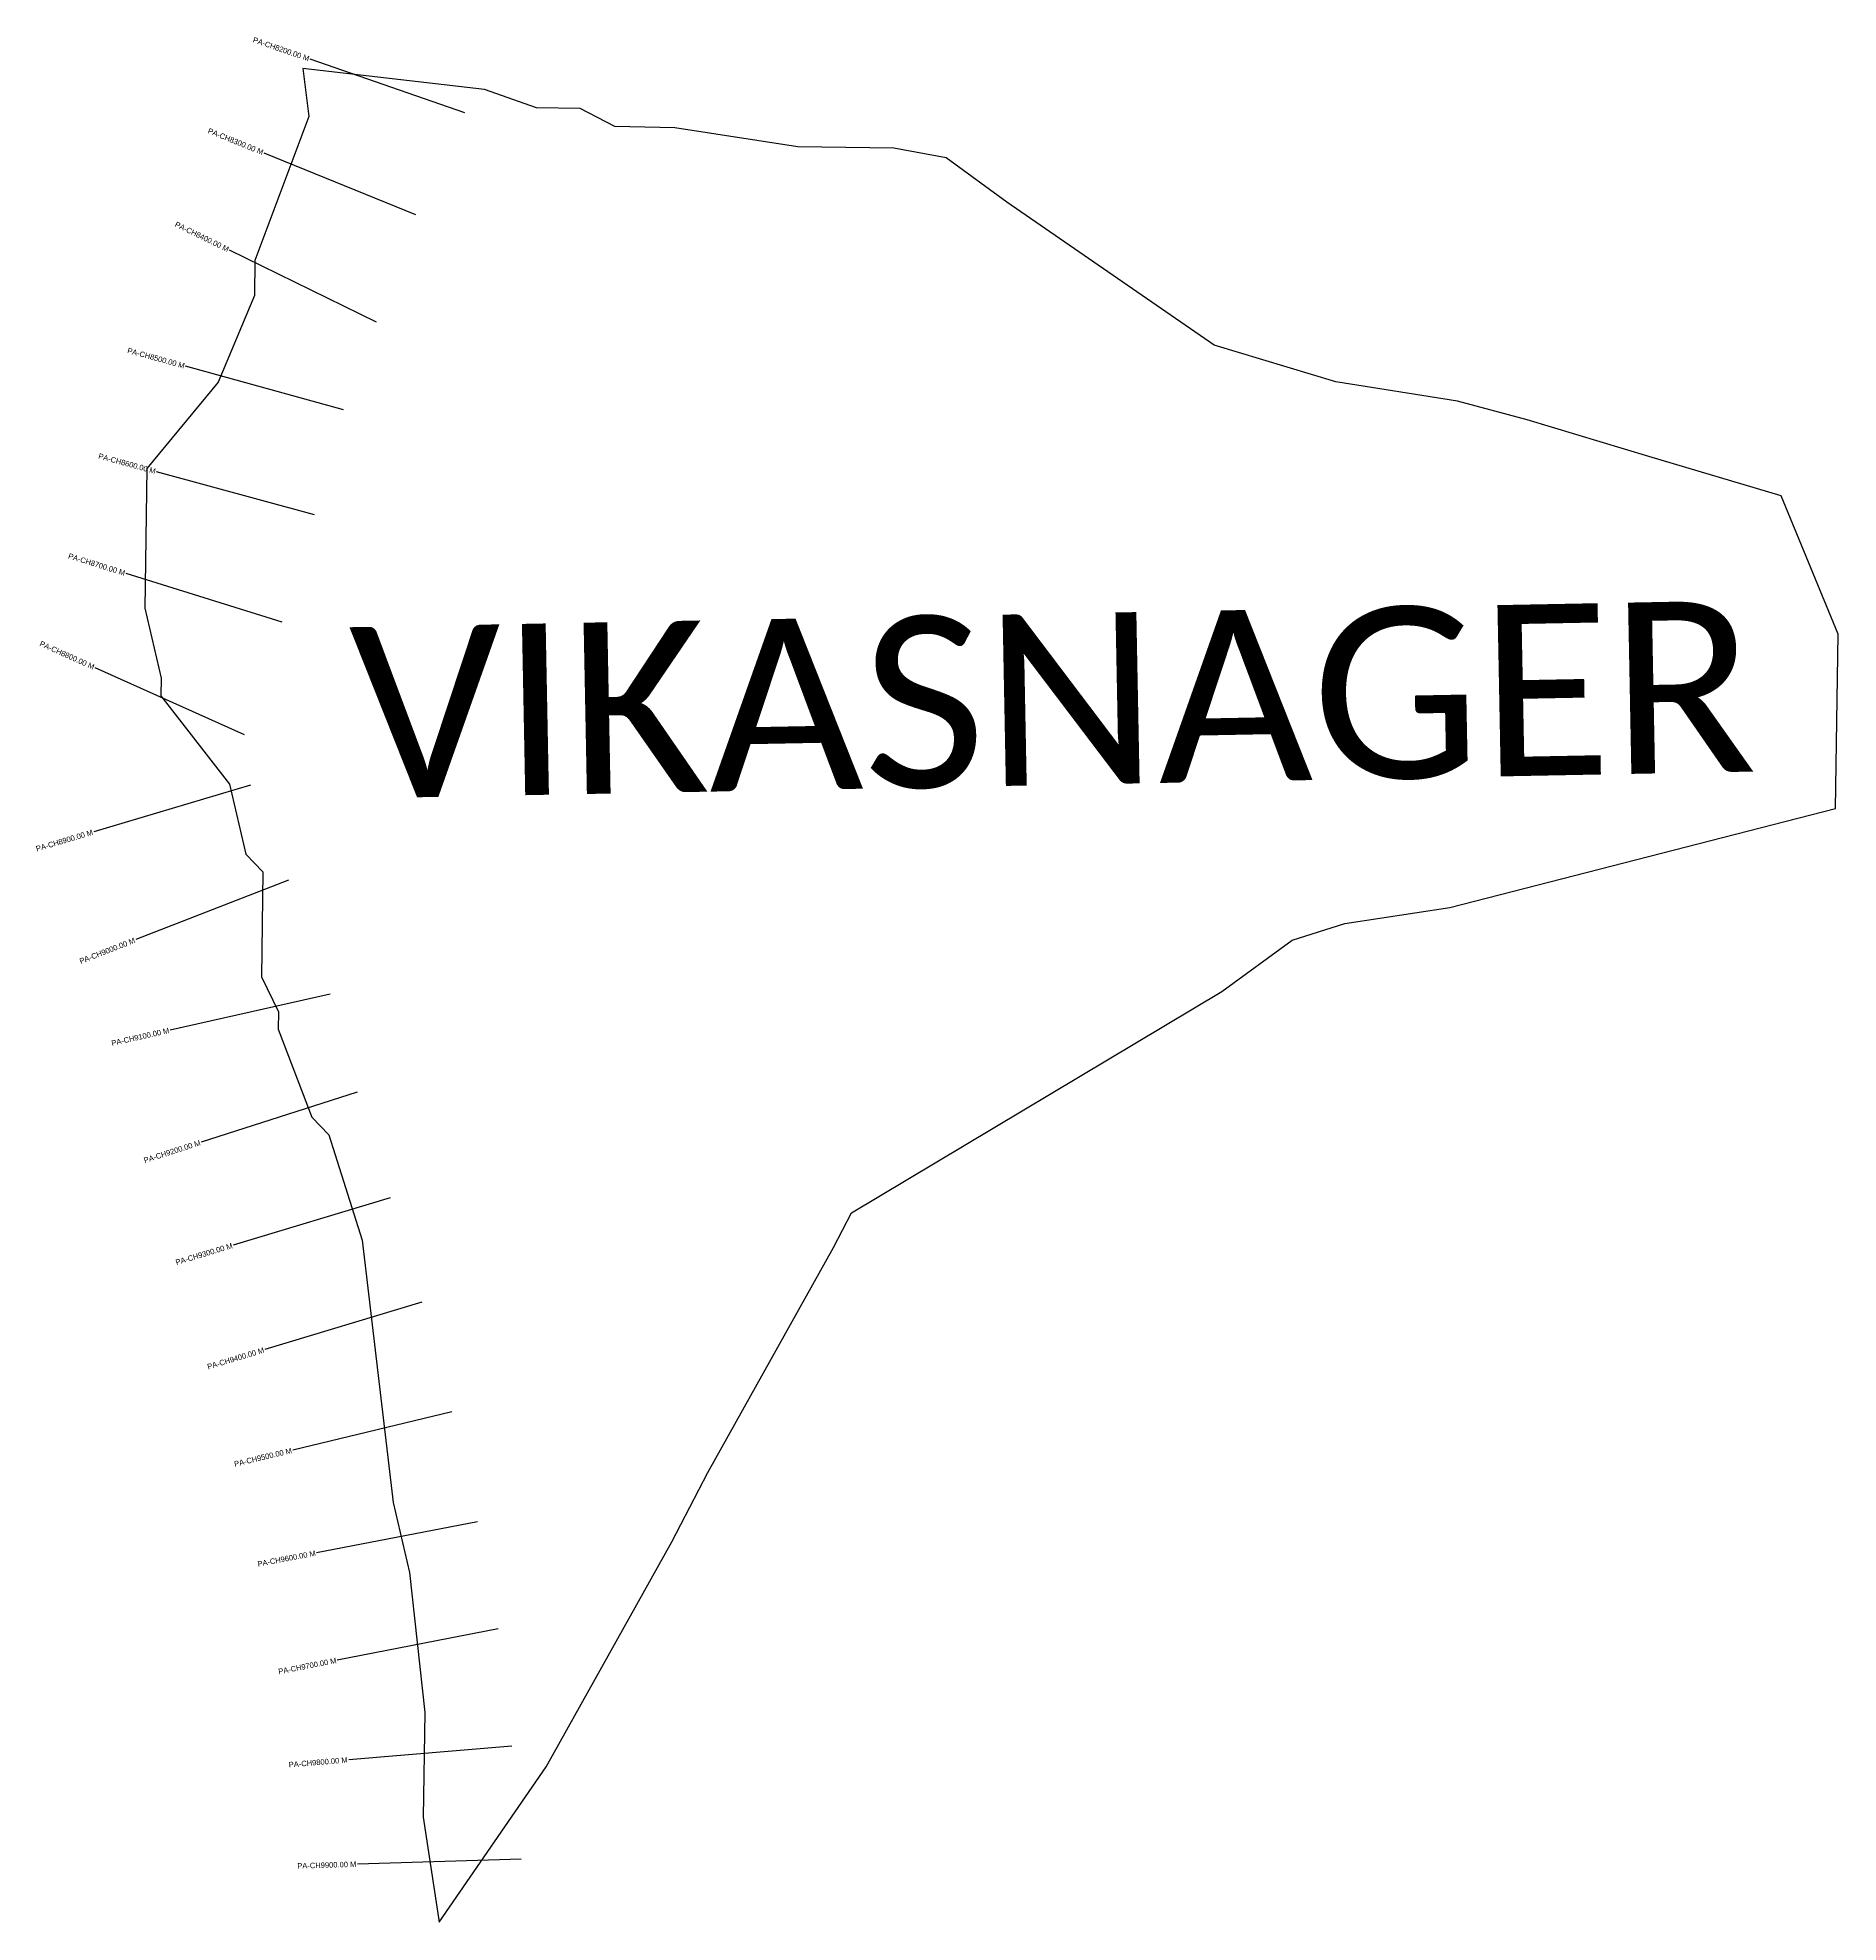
# Model space of a CAD drawing. Header units: metres. Extents: x 260157 to 261807, y 2219784 to 2221510.
import ezdxf
from ezdxf.enums import TextEntityAlignment as Align

# ---------------------------------------------------------------- set-up
doc = ezdxf.new("R2010")
doc.units = ezdxf.units.M
for name, color, linetype in [('CS', 134, 'Continuous'), ('CSMark', 6, 'Continuous'), ('VILLAGE BOUNDRY', 10, 'Continuous'), ('VILLAGE NAME', 250, 'Continuous')]:
    doc.layers.add(name, color=color, linetype=linetype)

msp = doc.modelspace()

# ---------------------------------------------------------------- linework, layer by layer
at = {"layer": 'CS'}
for p, q in [((260548.6, 2221441.5), (260406.9, 2221490.6)), ((260503.6, 2221348.1), (260364.7, 2221404.6)), ((260467.7, 2221249.5), (260333, 2221315.5)), ((260437.4, 2221169.3), (260292.8, 2221209.2)), ((260410.9, 2221073), (260266.2, 2221112.6)), ((260381.4, 2220974.8), (260238.2, 2221019.3)), ((260346.7, 2220871.6), (260209.8, 2220933)), ((260352.4, 2220825.5), (260208.7, 2220782.7)), ((260387, 2220738.3), (260247.2, 2220683.9)), ((260425.1, 2220633.9), (260278.7, 2220601)), ((260450, 2220544.1), (260307.2, 2220498.3)), ((260480.1, 2220447.4), (260336.5, 2220404)), ((260509.1, 2220351.7), (260365.5, 2220308.3)), ((260536.8, 2220251.1), (260390.9, 2220216.2)), ((260560.2, 2220150.3), (260412.8, 2220122.1)), ((260579.1, 2220052.3), (260431.8, 2220023.7)), ((260591.7, 2219945), (260442.2, 2219932.5)), ((260600.1, 2219841.3), (260450.2, 2219836.9))]:
    msp.add_line(p, q, dxfattribs=at)
at = {"layer": 'VILLAGE BOUNDRY'}
msp.add_lwpolyline([(261242, 2220636.5), (261306.7, 2220683.5), (261354.9, 2220698.8), (261451.1, 2220713.3), (261804.5, 2220803.9), (261806.9, 2220963.9), (261754.6, 2221090.6), (261633.4, 2221126.5), (261522, 2221160.2), (261458.2, 2221177.1), (261346.5, 2221194.9), (261235, 2221228.6), (261045.1, 2221359.5), (260989.7, 2221400.3), (260941.8, 2221409), (260853.8, 2221410.4), (260740.9, 2221427.8), (260686.1, 2221428.9), (260654.4, 2221445.4), (260614.4, 2221446), (260566.7, 2221462.8), (260400.1, 2221481.9), (260405.7, 2221438.1), (260356.3, 2221306), (260355.8, 2221274), (260322.6, 2221194.5), (260257.4, 2221115.5), (260255.4, 2220987.6), (260270.4, 2220923.3), (260270.2, 2220907.3), (260333, 2220826.4), (260348, 2220762.2), (260363.7, 2220745.9), (260362.2, 2220649.9), (260377.8, 2220617.7), (260377.5, 2220601.7), (260408.3, 2220521.2), (260424.1, 2220505), (260454.5, 2220408.5), (260482.9, 2220168.1), (260497.9, 2220103.9), (260512, 2219975.7), (260510.5, 2219879.7), (260525, 2219783.5), (260623.2, 2219926), (260738.3, 2220132.2), (260771.3, 2220195.7), (260886.4, 2220401.9), (260902.9, 2220433.7)], close=True, dxfattribs=at)

# ---------------------------------------------------------------- texts
at = {"layer": 'CSMark'}
for s, rotation, p in [('PA-CH8200.00 M', 340.8912, (260405.9, 2221490.9)), ('PA-CH8300.00 M', 337.8895, (260363.7, 2221405)), ('PA-CH8400.00 M', 333.8999, (260332.1, 2221316)), ('PA-CH8500.00 M', 344.5447, (260291.8, 2221209.5)), ('PA-CH8600.00 M', 344.7042, (260265.3, 2221112.9)), ('PA-CH8700.00 M', 342.7125, (260237.2, 2221019.6)), ('PA-CH8800.00 M', 335.857, (260208.9, 2220933.4)), ('PA-CH8900.00 M', 16.5764, (260207.7, 2220782.4)), ('PA-CH9000.00 M', 21.2722, (260246.3, 2220683.5)), ('PA-CH9100.00 M', 12.6587, (260277.7, 2220600.8)), ('PA-CH9200.00 M', 17.7718, (260306.2, 2220498)), ('PA-CH9300.00 M', 16.8385, (260335.6, 2220403.7)), ('PA-CH9400.00 M', 16.8385, (260364.6, 2220308)), ('PA-CH9500.00 M', 13.4633, (260390, 2220215.9)), ('PA-CH9600.00 M', 10.8567, (260411.9, 2220121.9)), ('PA-CH9700.00 M', 10.9914, (260430.9, 2220023.5)), ('PA-CH9800.00 M', 4.7983, (260441.2, 2219932.4)), ('PA-CH9900.00 M', 1.716, (260449.2, 2219836.8))]:
    msp.add_text(s, height=5, rotation=rotation, dxfattribs=at).set_placement(p, align=Align.MIDDLE_RIGHT)
at = {"layer": 'VILLAGE NAME', "insert": (260442.2, 2220970.1), "char_height": 156.965, "attachment_point": 1, "rotation": 1.1028}
msp.add_mtext_dynamic_manual_height_columns('{\\fCalibri|b0|i0|c0|p34;VIKASNAGER}', width=132.372, gutter_width=784.8, heights=[0], dxfattribs=at)

doc.saveas('drawing.dxf')
